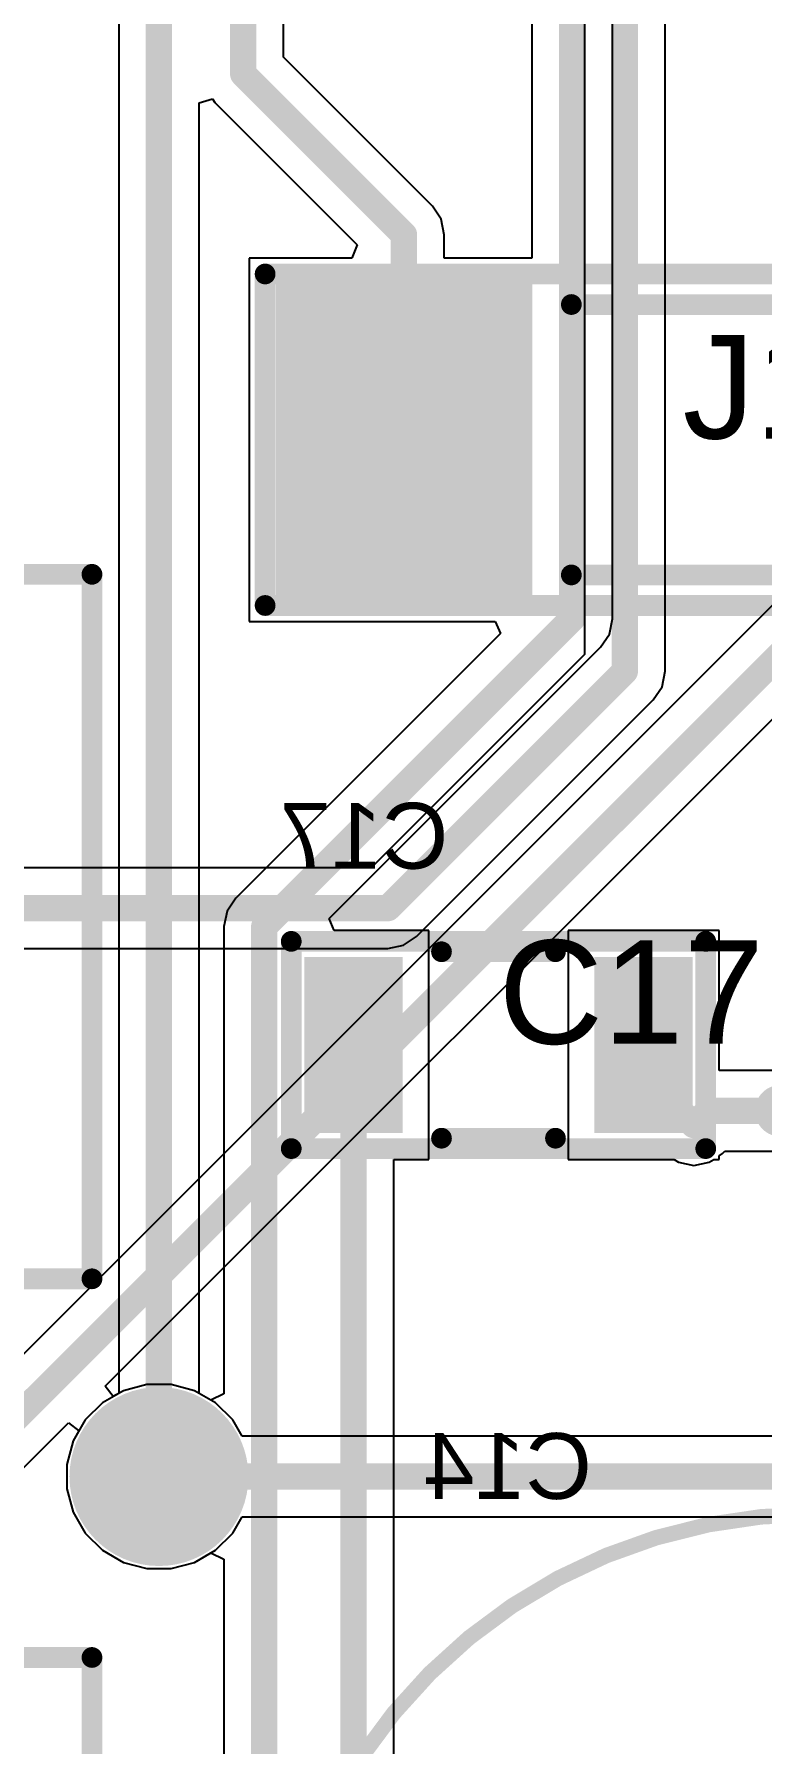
# Model space of a CAD drawing. Header units: inches. Extents: x -8.09 to -2.28, y -0.1 to 6.11.
# Drawn here: x -7.641 to -7.365, y 0.914 to 1.564 of the extents above; entities that cross this region are included whole.
import ezdxf

# ---------------------------------------------------------------- set-up
doc = ezdxf.new("R2010")
doc.units = ezdxf.units.IN
doc.header["$MEASUREMENT"] = 0
for name, color, linetype in [('BottomLayer', 5, 'Continuous'), ('BottomSolder', 6, 'Continuous'), ('InternalPlane1', 76, 'Continuous'), ('InternalPlane2', 16, 'Continuous'), ('Mechanical5', 56, 'Continuous'), ('TopLayer', 1, 'Continuous'), ('TopOverlay', 2, 'Continuous'), ('TopPaste', 8, 'Continuous'), ('TopSolder', 216, 'Continuous'), ('ViaHoleLayer', 16, 'Continuous')]:
    doc.layers.add(name, color=color, linetype=linetype)
doc.styles.add('Arial', font='', dxfattribs={"height": 0.2})
doc.styles.get('Arial').set_extended_font_data('Arial')

# ---------------------------------------------------------------- blocks, each defined once
blk = doc.blocks.new('691307300002_108')
at = {"layer": 'Mechanical5'}
for points in [[(0.16555, 0.13386, 0.00394, 0.00394, 0), (-0.16555, 0.13386, 0.00394, 0.00394, 0)], [(-0.16555, 0.13386, 0.00394, 0.00394, 0), (-0.16555, -0.13386, 0.00394, 0.00394, 0)], [(0.16555, -0.13386, 0.00394, 0.00394, 0), (-0.16555, -0.13386, 0.00394, 0.00394, 0)]]:
    blk.add_lwpolyline(points, format="xyseb", dxfattribs=at)
for points in [[(-0.16654, 0.13386, 0.00197, 0.00197, 1), (-0.16457, 0.13386, 0.00197, 0.00197, 1)], [(-0.16654, 0.13386, 0.00197, 0.00197, 1), (-0.16457, 0.13386, 0.00197, 0.00197, 1)], [(-0.16654, -0.13386, 0.00197, 0.00197, 1), (-0.16457, -0.13386, 0.00197, 0.00197, 1)], [(-0.16654, -0.13386, 0.00197, 0.00197, 1), (-0.16457, -0.13386, 0.00197, 0.00197, 1)]]:
    blk.add_lwpolyline(points, format="xyseb", close=True, dxfattribs=at)
at = {"layer": 'TopOverlay'}
for points in [[(-0.16555, 0.13386, 0.00787, 0.00787, 0), (-0.16555, -0.13386, 0.00787, 0.00787, 0)], [(0.16555, 0.13386, 0.00787, 0.00787, 0), (-0.16555, 0.13386, 0.00787, 0.00787, 0)], [(0.16555, -0.13386, 0.00787, 0.00787, 0), (-0.16555, -0.13386, 0.00787, 0.00787, 0)]]:
    blk.add_lwpolyline(points, format="xyseb", dxfattribs=at)
for points in [[(-0.16752, 0.13386, 0.00394, 0.00394, 1), (-0.16358, 0.13386, 0.00394, 0.00394, 1)], [(-0.16752, 0.13386, 0.00394, 0.00394, 1), (-0.16358, 0.13386, 0.00394, 0.00394, 1)], [(-0.16752, -0.13386, 0.00394, 0.00394, 1), (-0.16358, -0.13386, 0.00394, 0.00394, 1)], [(-0.16752, -0.13386, 0.00394, 0.00394, 1), (-0.16358, -0.13386, 0.00394, 0.00394, 1)]]:
    blk.add_lwpolyline(points, format="xyseb", close=True, dxfattribs=at)
blk = doc.blocks.new('691307300002_112')
at = {"layer": 'Mechanical5'}
for points in [[(-0.16555, 0.13386, 0.00394, 0.00394, 0), (0.16555, 0.13386, 0.00394, 0.00394, 0)], [(0.16555, -0.13386, 0.00394, 0.00394, 0), (0.16555, 0.13386, 0.00394, 0.00394, 0)]]:
    blk.add_lwpolyline(points, format="xyseb", dxfattribs=at)
blk.add_lwpolyline([(0.16457, 0.13386, 0.00197, 0.00197, 1), (0.16654, 0.13386, 0.00197, 0.00197, 1)], format="xyseb", close=True, dxfattribs=at)
blk.add_lwpolyline([(0.16457, 0.13386, 0.00197, 0.00197, 1), (0.16654, 0.13386, 0.00197, 0.00197, 1)], format="xyseb", close=True, dxfattribs=at)
at = {"layer": 'TopOverlay'}
for points in [[(-0.16555, 0.13386, 0.00787, 0.00787, 0), (0.16555, 0.13386, 0.00787, 0.00787, 0)], [(0.16555, -0.13386, 0.00787, 0.00787, 0), (0.16555, 0.13386, 0.00787, 0.00787, 0)]]:
    blk.add_lwpolyline(points, format="xyseb", dxfattribs=at)
blk.add_lwpolyline([(0.16358, 0.13386, 0.00394, 0.00394, 1), (0.16752, 0.13386, 0.00394, 0.00394, 1)], format="xyseb", close=True, dxfattribs=at)
blk.add_lwpolyline([(0.16358, 0.13386, 0.00394, 0.00394, 1), (0.16752, 0.13386, 0.00394, 0.00394, 1)], format="xyseb", close=True, dxfattribs=at)
blk = doc.blocks.new('FP_S1911_46R_MFG_119')
at = {"layer": 'TopLayer'}
blk.add_hatch(color=1, dxfattribs=at).paths.add_polyline_path([(-0.15472, 0.05906), (-0.05709, 0.05906), (-0.05709, -0.05906), (-0.15472, -0.05906)])
at = {"layer": 'TopPaste'}
blk.add_hatch(color=8, dxfattribs=at).paths.add_polyline_path([(-0.15472, 0.05906), (-0.05709, 0.05906), (-0.05709, -0.05906), (-0.15472, -0.05906)])
at = {"layer": 'TopSolder'}
blk.add_hatch(color=216, dxfattribs=at).paths.add_polyline_path([(-0.15472, 0.05906), (-0.05709, 0.05906), (-0.05709, -0.05906), (-0.15472, -0.05906)])
at = {"layer": 'Mechanical5'}
for points in [[(-0.15866, 0.06299, 0.00787, 0.00787, 0), (0.15866, 0.06299, 0.00787, 0.00787, 0)], [(-0.15866, -0.06299, 0.00787, 0.00787, 0), (-0.15866, 0.06299, 0.00787, 0.00787, 0)], [(-0.15866, -0.06299, 0.00787, 0.00787, 0), (0.15866, -0.06299, 0.00787, 0.00787, 0)]]:
    blk.add_lwpolyline(points, format="xyseb", dxfattribs=at)
for points in [[(-0.16063, 0.06299, 0.00394, 0.00394, 1), (-0.15669, 0.06299, 0.00394, 0.00394, 1)], [(-0.16063, 0.06299, 0.00394, 0.00394, 1), (-0.15669, 0.06299, 0.00394, 0.00394, 1)], [(-0.16063, -0.06299, 0.00394, 0.00394, 1), (-0.15669, -0.06299, 0.00394, 0.00394, 1)], [(-0.16063, -0.06299, 0.00394, 0.00394, 1), (-0.15669, -0.06299, 0.00394, 0.00394, 1)]]:
    blk.add_lwpolyline(points, format="xyseb", close=True, dxfattribs=at)
at = {"layer": 'TopOverlay'}
for points in [[(-0.04232, 0.05138, 0.00787, 0.00787, 0), (0.04232, 0.05138, 0.00787, 0.00787, 0)], [(-0.04232, -0.05138, 0.00787, 0.00787, 0), (0.04232, -0.05138, 0.00787, 0.00787, 0)]]:
    blk.add_lwpolyline(points, format="xyseb", dxfattribs=at)
for points in [[(-0.04429, 0.05138, 0.00394, 0.00394, 1), (-0.04035, 0.05138, 0.00394, 0.00394, 1)], [(-0.04429, -0.05138, 0.00394, 0.00394, 1), (-0.04035, -0.05138, 0.00394, 0.00394, 1)]]:
    blk.add_lwpolyline(points, format="xyseb", close=True, dxfattribs=at)
at = {"layer": 'Mechanical5', "style": 'Arial'}
blk.add_text('J1', height=0.03937, rotation=360, dxfattribs=at).set_placement((-0.00007, 0.00044))
blk = doc.blocks.new('FP_XLUR12D_MFG_132')
at = {"layer": 'TopOverlay'}
for points in [[(-0.1378, 0, 0.00984, 0.00984, 1), (-0.14764, 0, 0.00984, 0.00984, 1)], [(-0.1501, 0, 0.00492, 0.00492, 1), (-0.14518, 0, 0.00492, 0.00492, 1)]]:
    blk.add_lwpolyline(points, format="xyseb", close=True, dxfattribs=at)
blk = doc.blocks.new('FP_C1206C_EB_MFG_150')
at = {"layer": 'TopLayer'}
for points in [[(-0.07382, 0.03346), (-0.03642, 0.03346), (-0.03642, -0.03346), (-0.07382, -0.03346)], [(0.03642, 0.03346), (0.07382, 0.03346), (0.07382, -0.03346), (0.03642, -0.03346)]]:
    blk.add_hatch(color=1, dxfattribs=at).paths.add_polyline_path(points)
at = {"layer": 'TopPaste'}
for points in [[(-0.07382, 0.03346), (-0.03642, 0.03346), (-0.03642, -0.03346), (-0.07382, -0.03346)], [(0.03642, 0.03346), (0.07382, 0.03346), (0.07382, -0.03346), (0.03642, -0.03346)]]:
    blk.add_hatch(color=8, dxfattribs=at).paths.add_polyline_path(points)
at = {"layer": 'TopSolder'}
for points in [[(-0.07382, 0.03346), (-0.03642, 0.03346), (-0.03642, -0.03346), (-0.07382, -0.03346)], [(0.03642, 0.03346), (0.07382, 0.03346), (0.07382, -0.03346), (0.03642, -0.03346)]]:
    blk.add_hatch(color=216, dxfattribs=at).paths.add_polyline_path(points)
at = {"layer": 'Mechanical5'}
for points in [[(-0.07874, -0.03937, 0.00787, 0.00787, 0), (-0.07874, 0.03937, 0.00787, 0.00787, 0)], [(-0.07874, 0.03937, 0.00787, 0.00787, 0), (0.07874, 0.03937, 0.00787, 0.00787, 0)], [(0.07874, -0.03937, 0.00787, 0.00787, 0), (0.07874, 0.03937, 0.00787, 0.00787, 0)], [(-0.07874, -0.03937, 0.00787, 0.00787, 0), (0.07874, -0.03937, 0.00787, 0.00787, 0)]]:
    blk.add_lwpolyline(points, format="xyseb", dxfattribs=at)
for points in [[(-0.08071, 0.03937, 0.00394, 0.00394, 1), (-0.07677, 0.03937, 0.00394, 0.00394, 1)], [(-0.08071, 0.03937, 0.00394, 0.00394, 1), (-0.07677, 0.03937, 0.00394, 0.00394, 1)], [(0.07677, 0.03937, 0.00394, 0.00394, 1), (0.08071, 0.03937, 0.00394, 0.00394, 1)], [(0.07677, 0.03937, 0.00394, 0.00394, 1), (0.08071, 0.03937, 0.00394, 0.00394, 1)], [(-0.08071, -0.03937, 0.00394, 0.00394, 1), (-0.07677, -0.03937, 0.00394, 0.00394, 1)], [(-0.08071, -0.03937, 0.00394, 0.00394, 1), (-0.07677, -0.03937, 0.00394, 0.00394, 1)], [(0.07677, -0.03937, 0.00394, 0.00394, 1), (0.08071, -0.03937, 0.00394, 0.00394, 1)], [(0.07677, -0.03937, 0.00394, 0.00394, 1), (0.08071, -0.03937, 0.00394, 0.00394, 1)]]:
    blk.add_lwpolyline(points, format="xyseb", close=True, dxfattribs=at)
at = {"layer": 'TopOverlay'}
for points in [[(-0.02165, 0.03543, 0.00787, 0.00787, 0), (0.02165, 0.03543, 0.00787, 0.00787, 0)], [(-0.02165, -0.03543, 0.00787, 0.00787, 0), (0.02165, -0.03543, 0.00787, 0.00787, 0)]]:
    blk.add_lwpolyline(points, format="xyseb", dxfattribs=at)
for points in [[(-0.02362, 0.03543, 0.00394, 0.00394, 1), (-0.01969, 0.03543, 0.00394, 0.00394, 1)], [(0.01969, 0.03543, 0.00394, 0.00394, 1), (0.02362, 0.03543, 0.00394, 0.00394, 1)], [(-0.02362, -0.03543, 0.00394, 0.00394, 1), (-0.01969, -0.03543, 0.00394, 0.00394, 1)], [(0.01969, -0.03543, 0.00394, 0.00394, 1), (0.02362, -0.03543, 0.00394, 0.00394, 1)]]:
    blk.add_lwpolyline(points, format="xyseb", close=True, dxfattribs=at)
at = {"layer": 'Mechanical5', "style": 'Arial'}
blk.add_text('C17', height=0.03937, rotation=360, dxfattribs=at).set_placement((0, 0.00044))
blk = doc.blocks.new('FP_OS_CON_TH_F13___0_6_MFG_153')
at = {"layer": 'TopOverlay'}
blk.add_lwpolyline([(0.20669, 0, 0.00591, 0.00591, 1), (-0.20669, 0, 0.00591, 0.00591, 1)], format="xyseb", close=True, dxfattribs=at)

msp = doc.modelspace()

# ---------------------------------------------------------------- hatches: boundary and pattern name
at = {"layer": 'BottomLayer'}
h = msp.add_hatch(color=5, dxfattribs=at)
edge = h.paths.add_edge_path()
edge.add_arc((-7.594, 1.016), 0.025, 0, 360)
at = {"layer": 'BottomSolder'}
h = msp.add_hatch(color=6, dxfattribs=at)
edge = h.paths.add_edge_path()
edge.add_arc((-7.594, 1.016), 0.029, 0, 360)
at = {"layer": 'InternalPlane1'}
h = msp.add_hatch(color=76, dxfattribs=at)
edge = h.paths.add_edge_path()
edge.add_arc((-7.594, 1.016), 0.034, 0, 360)
at = {"layer": 'InternalPlane2'}
h = msp.add_hatch(color=16, dxfattribs=at)
edge = h.paths.add_edge_path()
edge.add_arc((-7.594, 1.016), 0.034, 0, 360)
at = {"layer": 'TopLayer'}
h = msp.add_hatch(color=1, dxfattribs=at)
edge = h.paths.add_edge_path()
edge.add_arc((-7.594, 1.016), 0.025, 0, 360)
at = {"layer": 'TopSolder'}
h = msp.add_hatch(color=216, dxfattribs=at)
edge = h.paths.add_edge_path()
edge.add_arc((-7.594, 1.016), 0.029, 0, 360)
at = {"layer": 'ViaHoleLayer'}
h = msp.add_hatch(color=16, dxfattribs=at)
edge = h.paths.add_edge_path()
edge.add_arc((-7.594, 1.016), 0.014, 0, 360)

# ---------------------------------------------------------------- linework, layer by layer
at = {"layer": 'BottomLayer'}
for p, q in [((-6.72927, 1.97881), (-7.72081, 0.98727)), ((-7.40171, 1.322), (-7.40171, 1.9326)), ((-7.43229, 1.67738), (-7.43229, 1.32833)), ((-7.61444, 1.05039), (-7.175, 1.48983)), ((-7.43229, 1.32833), (-7.51333, 1.24729)), ((-7.40287, 1.31615), (-7.40171, 1.322)), ((-7.40619, 1.31119), (-7.40287, 1.31615)), ((-7.49619, 1.22119), (-7.40619, 1.31119)), ((-7.51333, 1.24729), (-7.66952, 1.24729)), ((-7.80362, 1.21671), (-7.507, 1.21671)), ((-7.507, 1.21671), (-7.50115, 1.21787)), ((-7.50115, 1.21787), (-7.49619, 1.22119)), ((-7.61137, 1.04639), (-7.61444, 1.05039)), ((-7.60751, 1.04861), (-7.61137, 1.04639)), ((-7.59861, 1.051), (-7.60751, 1.04861)), ((-7.58939, 1.051), (-7.59861, 1.051)), ((-7.58049, 1.04861), (-7.58939, 1.051)), ((-7.57251, 1.04401), (-7.58049, 1.04861)), ((-7.56599, 1.03749), (-7.57251, 1.04401)), ((-7.69471, 0.97012), (-7.62839, 1.03644)), ((-7.62839, 1.03644), (-7.62439, 1.03337)), ((-7.62439, 1.03337), (-7.62661, 1.02951)), ((-7.56242, 1.03129), (-7.56599, 1.03749)), ((-7.62661, 1.02951), (-7.629, 1.02061)), ((-6.514, 1.03129), (-7.56242, 1.03129)), ((-7.629, 1.02061), (-7.629, 1.01139)), ((-7.629, 1.01139), (-7.62661, 1.00249)), ((-7.62661, 1.00249), (-7.62201, 0.99451)), ((-7.56599, 0.99451), (-7.56242, 1.00071)), ((-7.56242, 1.00071), (-6.6651, 1.00071)), ((-7.62201, 0.99451), (-7.61549, 0.98799)), ((-7.57251, 0.98799), (-7.56599, 0.99451)), ((-7.61549, 0.98799), (-7.60751, 0.98339)), ((-7.58049, 0.98339), (-7.57251, 0.98799)), ((-7.60751, 0.98339), (-7.59861, 0.981)), ((-7.58939, 0.981), (-7.58049, 0.98339)), ((-7.59861, 0.981), (-7.58939, 0.981))]:
    msp.add_line(p, q, dxfattribs=at)
for points in [[(-7.417, 1.322, 0.01, 0.01, 0), (-7.417, 1.987, 0.01, 0.01, 0)], [(-7.71, 0.97646, 0.01, 0.01, 0), (-6.71846, 1.968, 0.01, 0.01, 0)], [(-7.507, 1.232, 0.01, 0.01, 0), (-7.417, 1.322, 0.01, 0.01, 0)], [(-7.80362, 1.232, 0.01, 0.01, 0), (-7.507, 1.232, 0.01, 0.01, 0)], [(-7.594, 1.016, 0.01, 0.01, 0), (-6.514, 1.016, 0.01, 0.01, 0)]]:
    msp.add_lwpolyline(points, format="xyseb", dxfattribs=at)
for points in [[(-7.4195, 1.322, 0.005, 0.005, 1), (-7.4145, 1.322, 0.005, 0.005, 1)], [(-7.4195, 1.322, 0.005, 0.005, 1), (-7.4145, 1.322, 0.005, 0.005, 1)], [(-7.5095, 1.232, 0.005, 0.005, 1), (-7.5045, 1.232, 0.005, 0.005, 1)], [(-7.5095, 1.232, 0.005, 0.005, 1), (-7.5045, 1.232, 0.005, 0.005, 1)], [(-7.5965, 1.016, 0.005, 0.005, 1), (-7.5915, 1.016, 0.005, 0.005, 1)]]:
    msp.add_lwpolyline(points, format="xyseb", close=True, dxfattribs=at)
at = {"layer": 'TopLayer'}
for p, q in [((-7.45229, 2.22067), (-7.45229, 1.47906)), ((-7.60929, 1.87255), (-7.60929, 1.04758)), ((-7.54671, 1.55533), (-7.54671, 1.58631)), ((-7.42171, 1.342), (-7.42171, 1.58154)), ((-7.49009, 1.49872), (-7.54671, 1.55533)), ((-7.57871, 1.538), (-7.57371, 1.53952)), ((-7.57871, 1.04758), (-7.57871, 1.538)), ((-7.57371, 1.53952), (-7.57281, 1.53819)), ((-7.57281, 1.53819), (-7.51868, 1.48406)), ((-7.48678, 1.49376), (-7.49009, 1.49872)), ((-7.48561, 1.48791), (-7.48678, 1.49376)), ((-7.48561, 1.47906), (-7.48561, 1.48791)), ((-7.51868, 1.48406), (-7.52076, 1.47906)), ((-7.52076, 1.47906), (-7.55972, 1.47906)), ((-7.55972, 1.47906), (-7.55972, 1.34094)), ((-7.45229, 1.47906), (-7.48561, 1.47906)), ((-7.55972, 1.34094), (-7.46622, 1.34094)), ((-7.46622, 1.34094), (-7.4643, 1.33633)), ((-7.42287, 1.33615), (-7.42171, 1.342)), ((-7.4643, 1.33633), (-7.56481, 1.23581)), ((-7.42619, 1.33119), (-7.42287, 1.33615)), ((-7.52929, 1.22808), (-7.42619, 1.33119)), ((-7.56481, 1.23581), (-7.56813, 1.23085)), ((-7.56813, 1.23085), (-7.56929, 1.225)), ((-7.52737, 1.22346), (-7.52929, 1.22808)), ((-7.56929, 1.225), (-7.56929, 1.0474)), ((-7.49142, 1.22346), (-7.52737, 1.22346)), ((-7.49142, 1.13654), (-7.49142, 1.22346)), ((-7.38118, 1.22346), (-7.43858, 1.22346)), ((-7.43858, 1.22346), (-7.43858, 1.13654)), ((-7.38118, 1.17029), (-7.38118, 1.22346)), ((-7.30256, 1.17029), (-7.38118, 1.17029)), ((-7.38118, 1.13791), (-7.37994, 1.13874)), ((-7.38118, 1.13654), (-7.38118, 1.13791)), ((-7.37994, 1.13874), (-7.37898, 1.13971)), ((-7.37898, 1.13971), (-7.30256, 1.13971)), ((-7.50482, 0.87803), (-7.50482, 1.13654)), ((-7.50482, 1.13654), (-7.49142, 1.13654)), ((-7.43858, 1.13654), (-7.39827, 1.13654)), ((-7.39827, 1.13654), (-7.39661, 1.13542)), ((-7.39661, 1.13542), (-7.39076, 1.13426)), ((-7.39076, 1.13426), (-7.38491, 1.13542)), ((-7.38491, 1.13542), (-7.38324, 1.13654)), ((-7.38324, 1.13654), (-7.38118, 1.13654)), ((-7.60929, 1.04758), (-7.61549, 1.04401)), ((-7.57429, 1.04504), (-7.57871, 1.04758)), ((-7.56929, 1.0474), (-7.57429, 1.04504)), ((-7.61549, 1.04401), (-7.62201, 1.03749)), ((-7.62201, 1.03749), (-7.62661, 1.02951)), ((-7.62661, 1.02951), (-7.629, 1.02061)), ((-7.629, 1.02061), (-7.629, 1.01139)), ((-7.629, 1.01139), (-7.62661, 1.00249)), ((-7.62661, 1.00249), (-7.62201, 0.99451)), ((-7.62201, 0.99451), (-7.61549, 0.98799)), ((-7.61549, 0.98799), (-7.60751, 0.98339)), ((-7.60751, 0.98339), (-7.59861, 0.981)), ((-7.58939, 0.981), (-7.58049, 0.98339)), ((-7.58049, 0.98339), (-7.57429, 0.98696)), ((-7.57429, 0.98696), (-7.56929, 0.9846)), ((-7.56929, 0.9846), (-7.56929, 0.05558)), ((-7.59861, 0.981), (-7.58939, 0.981))]:
    msp.add_line(p, q, dxfattribs=at)
for points in [[(-7.437, 1.342, 0.01, 0.01, 0), (-7.437, 2.227, 0.01, 0.01, 0)], [(-7.562, 1.549, 0.01, 0.01, 0), (-7.562, 1.93017, 0.01, 0.01, 0)], [(-7.594, 1.016, 0.01, 0.01, 0), (-7.594, 1.87888, 0.01, 0.01, 0)], [(-7.562, 1.549, 0.01, 0.01, 0), (-7.50091, 1.48791, 0.01, 0.01, 0)], [(-7.50091, 1.41, 0.01, 0.01, 0), (-7.50091, 1.48791, 0.01, 0.01, 0)], [(-7.554, 1.225, 0.01, 0.01, 0), (-7.437, 1.342, 0.01, 0.01, 0)], [(-7.554, 0.024, 0.01, 0.01, 0), (-7.554, 1.225, 0.01, 0.01, 0)], [(-7.52012, 0.87169, 0.01, 0.01, 0), (-7.52012, 1.18, 0.01, 0.01, 0)], [(-7.40988, 1.16868, 0.01, 0.01, 0), (-7.40988, 1.18, 0.01, 0.01, 0)], [(-7.40988, 1.16868, 0.01, 0.01, 0), (-7.39076, 1.14955, 0.01, 0.01, 0)], [(-7.39076, 1.14955, 0.01, 0.01, 0), (-7.38531, 1.155, 0.01, 0.01, 0)], [(-7.38531, 1.155, 0.01, 0.01, 0), (-7.265, 1.155, 0.01, 0.01, 0)]]:
    msp.add_lwpolyline(points, format="xyseb", dxfattribs=at)
for points in [[(-7.5645, 1.549, 0.005, 0.005, 1), (-7.5595, 1.549, 0.005, 0.005, 1)], [(-7.5645, 1.549, 0.005, 0.005, 1), (-7.5595, 1.549, 0.005, 0.005, 1)], [(-7.50341, 1.48791, 0.005, 0.005, 1), (-7.49841, 1.48791, 0.005, 0.005, 1)], [(-7.50341, 1.48791, 0.005, 0.005, 1), (-7.49841, 1.48791, 0.005, 0.005, 1)], [(-7.50341, 1.41, 0.005, 0.005, 1), (-7.49841, 1.41, 0.005, 0.005, 1)], [(-7.4395, 1.342, 0.005, 0.005, 1), (-7.4345, 1.342, 0.005, 0.005, 1)], [(-7.4395, 1.342, 0.005, 0.005, 1), (-7.4345, 1.342, 0.005, 0.005, 1)], [(-7.5565, 1.225, 0.005, 0.005, 1), (-7.5515, 1.225, 0.005, 0.005, 1)], [(-7.5565, 1.225, 0.005, 0.005, 1), (-7.5515, 1.225, 0.005, 0.005, 1)], [(-7.52262, 1.18, 0.005, 0.005, 1), (-7.51762, 1.18, 0.005, 0.005, 1)], [(-7.41238, 1.18, 0.005, 0.005, 1), (-7.40738, 1.18, 0.005, 0.005, 1)], [(-7.41238, 1.16868, 0.005, 0.005, 1), (-7.40738, 1.16868, 0.005, 0.005, 1)], [(-7.41238, 1.16868, 0.005, 0.005, 1), (-7.40738, 1.16868, 0.005, 0.005, 1)], [(-7.38781, 1.155, 0.005, 0.005, 1), (-7.38281, 1.155, 0.005, 0.005, 1)], [(-7.38781, 1.155, 0.005, 0.005, 1), (-7.38281, 1.155, 0.005, 0.005, 1)], [(-7.39326, 1.14955, 0.005, 0.005, 1), (-7.38826, 1.14955, 0.005, 0.005, 1)], [(-7.39326, 1.14955, 0.005, 0.005, 1), (-7.38826, 1.14955, 0.005, 0.005, 1)], [(-7.5965, 1.016, 0.005, 0.005, 1), (-7.5915, 1.016, 0.005, 0.005, 1)]]:
    msp.add_lwpolyline(points, format="xyseb", close=True, dxfattribs=at)

# ---------------------------------------------------------------- block references
for name, p in [('FP_S1911_46R_MFG_119', (-7.395, 1.41)), ('FP_XLUR12D_MFG_132', (-7.215, 1.155)), ('FP_C1206C_EB_MFG_150', (-7.465, 1.18)), ('691307300002_112', (-7.785, 0.81338))]:
    msp.add_blockref(name, p)
at = {"rotation": 180}
for name, p in [('691307300002_108', (-7.785, 1.225)), ('FP_OS_CON_TH_F13___0_6_MFG_153', (-7.345, 0.795))]:
    msp.add_blockref(name, p, dxfattribs=at)

# ---------------------------------------------------------------- texts
at = {"layer": 'TopOverlay', "style": 'Arial', "text_generation_flag": 2}
for s, p in [('C17', (-7.484, 1.247)), ('C14', (-7.42947, 1.0075))]:
    msp.add_text(s, height=0.025, dxfattribs=at).set_placement(p)

doc.saveas('drawing.dxf')
